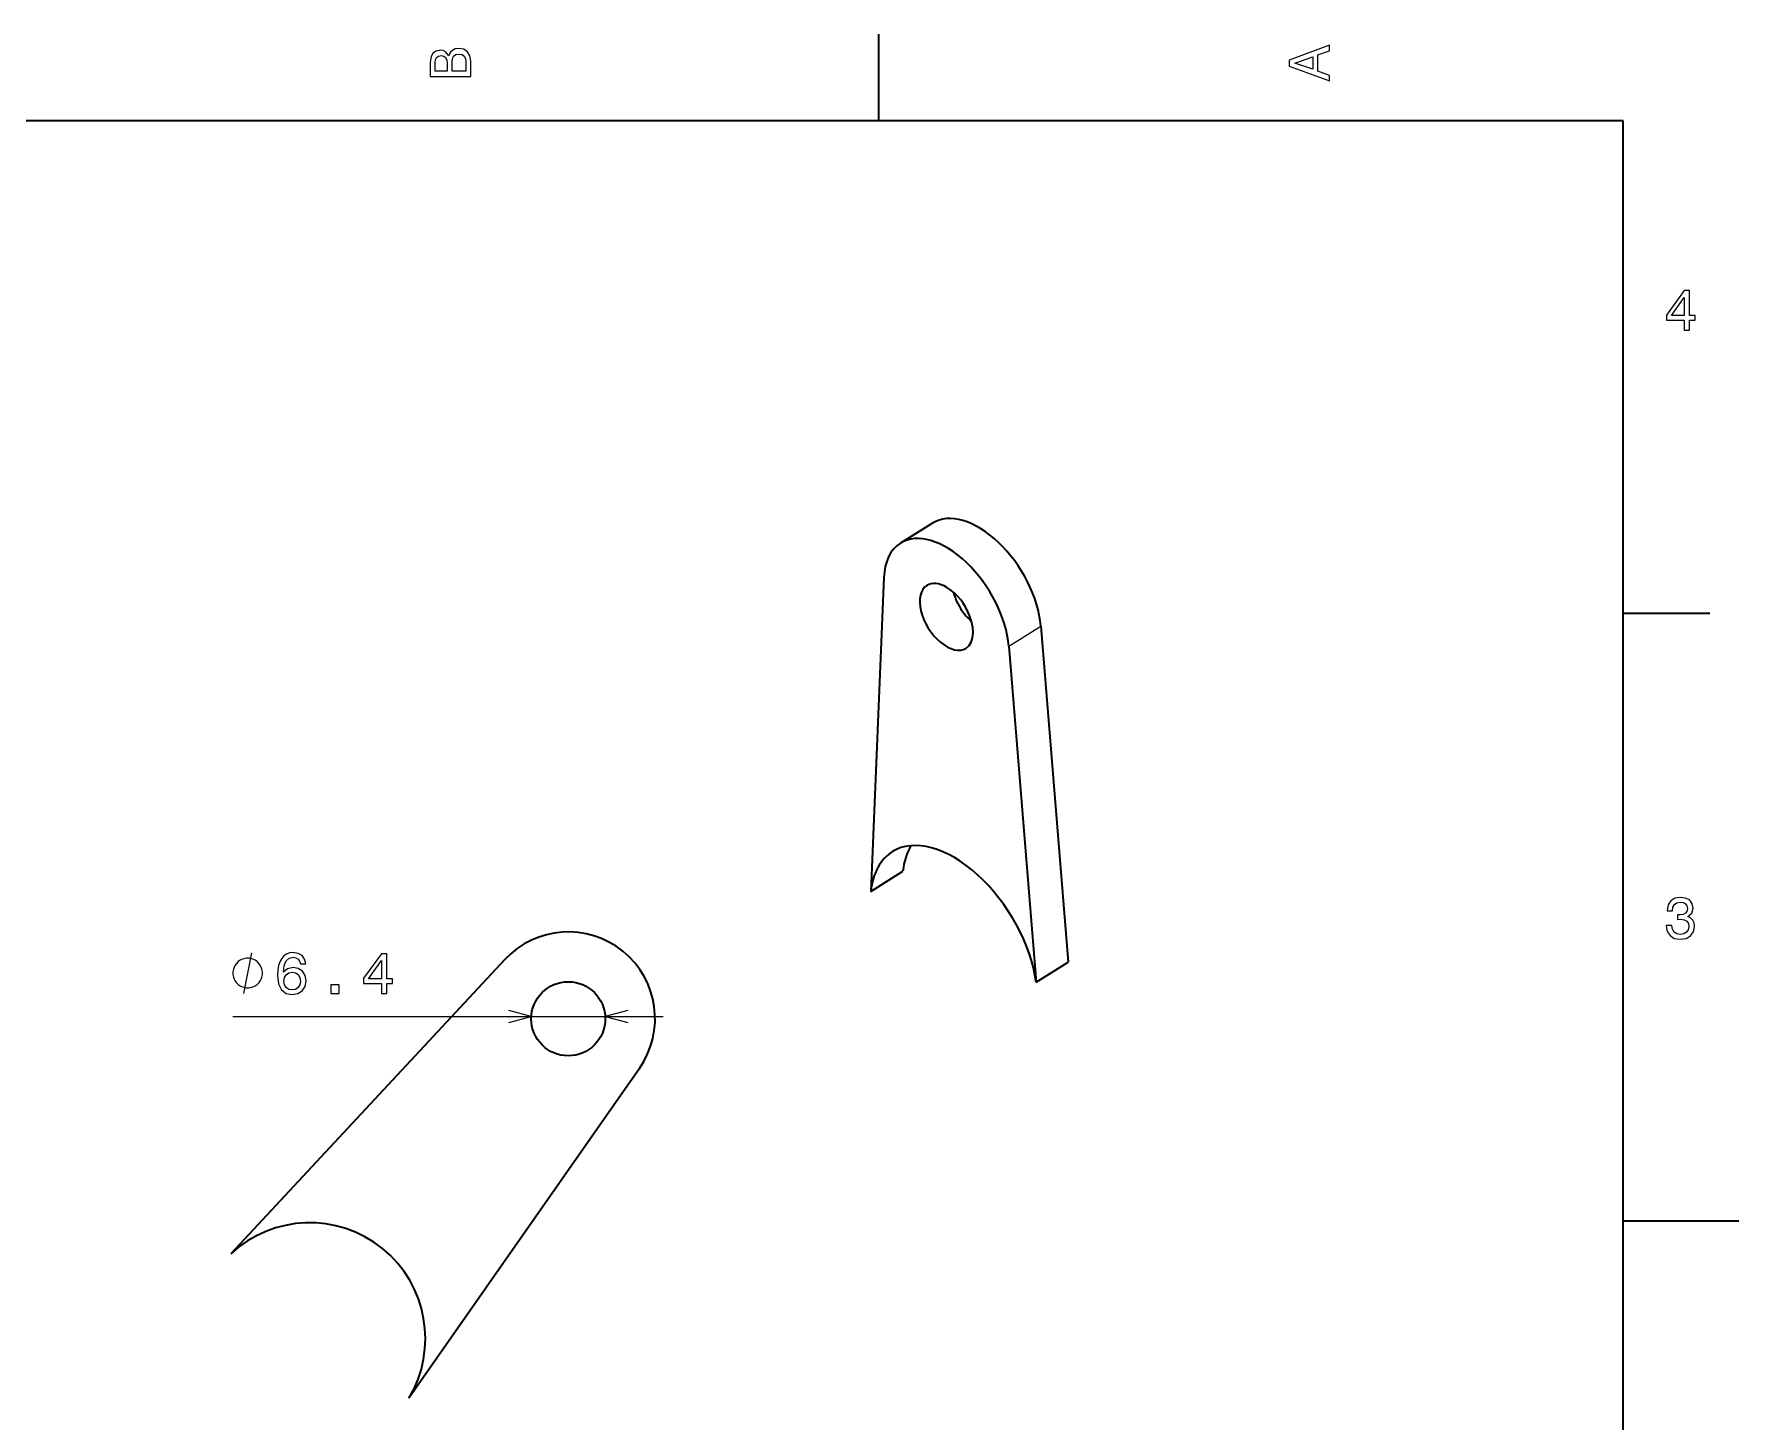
# Model space of a CAD drawing. Extents: x 0 to 297, y 0 to 210.
# Drawn here: x 149.7 to 297, y 87.6 to 207.5 of the extents above; entities that cross this region are included whole.
import ezdxf

# ---------------------------------------------------------------- set-up
doc = ezdxf.new("R2010")
doc.units = 0

msp = doc.modelspace()

# ---------------------------------------------------------------- linework, layer by layer
at = {"color": 7, "lineweight": 35, "ltscale": 0.1875}
for p, q in [((222.699997, 200), (222.699997, 207.5)), ((287, 157.5), (294.5, 157.5))]:
    msp.add_line(p, q, dxfattribs=at)
at = {"color": 7, "lineweight": 35}
for p, q in [((287, 200), (10, 200)), ((287, 10), (287, 200)), ((223.122742, 160.558594), (221.993652, 133.459198)), ((236.68512, 156.365936), (239.048523, 127.348877)), ((233.915344, 154.632599), (236.278748, 125.61554)), ((190.365967, 127.567284), (166.686768, 102.143105)), ((202, 118.156754), (182.085571, 89.687317))]:
    msp.add_line(p, q, dxfattribs=at)
at = {"color": 7, "lineweight": 35, "ltscale": 0.081685}
for p, q in [((227.319519, 165.26358), (224.549805, 163.530212)), ((221.993652, 133.459198), (224.763367, 135.192535))]:
    msp.add_line(p, q, dxfattribs=at)
at = {"color": 7, "lineweight": 13, "ltscale": 0.081686}
msp.add_line((233.915344, 154.632599), (236.68512, 156.365936), dxfattribs=at)
at = {"color": 7, "lineweight": 35, "ltscale": 0.081686}
msp.add_line((236.278748, 125.61554), (239.048523, 127.348877), dxfattribs=at)
at = {"color": 7, "lineweight": 13}
msp.add_line((166.875366, 122.646423), (204.054321, 122.646423), dxfattribs=at)
at = {"color": 7, "lineweight": 35, "ltscale": 0.25}
msp.add_line((287, 105), (297, 105), dxfattribs=at)
at = {"color": 7, "lineweight": 13}
for points in [[(185.542007, 205.630417), (185.249496, 205.983429), (185.052811, 206.074219), (184.81073, 206.104477), (184.432495, 206.03891), (184.160156, 205.842224), (183.993729, 205.524506), (183.933212, 205.080704), (183.933212, 203.835022), (187.433212, 203.835022), (187.433212, 205.151306), (187.36261, 205.620331), (187.155838, 205.968307), (186.828018, 206.185165), (186.384216, 206.260818), (186.08667, 206.215424), (185.839554, 206.094391), (185.65799, 205.897705)], [(261.633209, 203.466858), (261.633209, 203.930847), (260.604401, 204.298996), (260.604401, 205.695969), (261.633209, 206.064133), (261.633209, 206.538193), (258.128174, 205.257217), (258.128174, 204.742798)], [(185.385666, 204.984879), (185.385666, 204.298996), (184.351807, 204.298996), (184.351807, 205.025223), (184.382065, 205.297562), (184.472839, 205.489197), (184.629181, 205.605194), (184.86116, 205.645538), (185.093155, 205.600143), (185.254532, 205.479111), (185.355408, 205.272339)], [(187.014618, 205.095825), (187.014618, 204.298996), (185.809296, 204.298996), (185.809296, 205.050446), (185.844589, 205.368164), (185.9505, 205.595108), (186.132065, 205.731277), (186.394302, 205.776657), (186.671692, 205.731277), (186.863327, 205.605194), (186.979324, 205.393372)], [(260.17572, 204.460388), (258.632477, 205), (260.17572, 205.539627)], [(292.277374, 181.916794), (292.731262, 181.916794), (292.731262, 182.784225), (293.23056, 182.784225), (293.23056, 183.187683), (292.731262, 183.187683), (292.731262, 185.341141), (292.272339, 185.341141), (290.739197, 183.228027), (290.739197, 182.784225), (292.277374, 182.784225)], [(291.162842, 183.187683), (292.277374, 184.756134), (292.277374, 183.187683)], [(290.729126, 130.51622), (290.729126, 130.480911), (290.809814, 129.996765), (291.046844, 129.633652), (291.420044, 129.401657), (291.914276, 129.315933), (292.438782, 129.401657), (292.832153, 129.623566), (293.08429, 129.976593), (293.175079, 130.430481), (293.134735, 130.728027), (293.023773, 130.970108), (292.842224, 131.156708), (292.600159, 131.292877), (292.927948, 131.565216), (293.043945, 131.998932), (292.968292, 132.392303), (292.751434, 132.68985), (292.398407, 132.87645), (291.914276, 132.942017), (291.460388, 132.861313), (291.112396, 132.63942), (290.885468, 132.286392), (290.809814, 131.817368), (290.809814, 131.782074), (291.258636, 131.782074), (291.299011, 132.104828), (291.430115, 132.336823), (291.641937, 132.478027), (291.939484, 132.528473), (292.201721, 132.488113), (292.393372, 132.382217), (292.509369, 132.210739), (292.554749, 131.97876), (292.509369, 131.731628), (292.388336, 131.565216), (292.176514, 131.46434), (291.889069, 131.434082), (291.692383, 131.439133), (291.692383, 131.04071), (291.939484, 131.050797), (292.257202, 131.005417), (292.494232, 130.884369), (292.635468, 130.687683), (292.685883, 130.430481), (292.630402, 130.13797), (292.484161, 129.921112), (292.252167, 129.784943), (291.944519, 129.739563), (291.626801, 129.789993), (291.394806, 129.941284), (291.248566, 130.183365), (291.193085, 130.51622)], [(173.170532, 127.203339), (173.074707, 127.611839), (172.852783, 127.914436), (172.509888, 128.106079), (172.06604, 128.171646), (171.768555, 128.136337), (171.511353, 128.040512), (171.284302, 127.884178), (171.092773, 127.662277), (170.941406, 127.384895), (170.830444, 127.046997), (170.759888, 126.648582), (170.739746, 126.199738), (170.820435, 125.483597), (171.067505, 124.964149), (171.465942, 124.651466), (172.01062, 124.545563), (172.499756, 124.636337), (172.872925, 124.873367), (173.11499, 125.246567), (173.200806, 125.720627), (173.11499, 126.199738), (172.883057, 126.567894), (172.525024, 126.799881), (172.081177, 126.880569), (171.602051, 126.779709), (171.244019, 126.492249), (171.319702, 127.046997), (171.481079, 127.445419), (171.728149, 127.682449), (172.071045, 127.763138), (172.323242, 127.722794), (172.514893, 127.616882), (172.640991, 127.440369), (172.706543, 127.203339)], [(169.442017, 126.396423), (169.442017, 126.513092), (169.383667, 126.746422), (169.325317, 126.921425), (169.266968, 127.038086), (169.150391, 127.213089), (168.975342, 127.388092), (168.800415, 127.504761), (168.683716, 127.563087), (168.508667, 127.621422), (168.275391, 127.679756), (168.158691, 127.679756), (168.041992, 127.679756), (167.808716, 127.621422), (167.633667, 127.563087), (167.516968, 127.504761), (167.342041, 127.388092), (167.166992, 127.213089), (167.050415, 127.038086), (166.992065, 126.921425), (166.933716, 126.746422), (166.875366, 126.513092), (166.875366, 126.396423), (166.875366, 126.279755), (166.933716, 126.046425), (166.992065, 125.871422), (167.050415, 125.754761), (167.166992, 125.579758), (167.342041, 125.404755), (167.516968, 125.288086), (167.633667, 125.229759), (167.808716, 125.171425), (168.041992, 125.113091), (168.158691, 125.113091), (168.275391, 125.113091), (168.508667, 125.171425), (168.683716, 125.229759), (168.800415, 125.288086), (168.975342, 125.404755), (169.150391, 125.579758), (169.266968, 125.754761), (169.325317, 125.871422), (169.383667, 126.046425), (169.442017, 126.279755)], [(179.709717, 124.646423), (180.163574, 124.646423), (180.163574, 125.513855), (180.662842, 125.513855), (180.662842, 125.917313), (180.163574, 125.917313), (180.163574, 128.07077), (179.704712, 128.07077), (178.171509, 125.957664), (178.171509, 125.513855), (179.709717, 125.513855)], [(178.595093, 125.917313), (179.709717, 127.485764), (179.709717, 125.917313)], [(172.711548, 125.715591), (172.656128, 125.397865), (172.514893, 125.155792), (172.287964, 124.994408), (172.005493, 124.94397), (171.708008, 124.994408), (171.481079, 125.150742), (171.334839, 125.392822), (171.289429, 125.710541), (171.339844, 126.023224), (171.481079, 126.260254), (171.713013, 126.411552), (172.025757, 126.467026), (172.298096, 126.411552), (172.514893, 126.265297), (172.656128, 126.028267)], [(175.348267, 124.646423), (176.044189, 124.646423), (176.044189, 125.397865), (175.348267, 125.397865)]]:
    msp.add_lwpolyline(points, close=True, dxfattribs=at)
for points in [[(167.808716, 124.646423), (168.508667, 128.146423)], [(190.722412, 122.128784), (192.654297, 122.646423), (190.722412, 123.164063)], [(200.986206, 123.164063), (199.054321, 122.646423), (200.986206, 122.128784)]]:
    msp.add_lwpolyline(points, dxfattribs=at)
at = {"color": 7, "lineweight": 35}
msp.add_circle((195.85437, 122.455673), 3.2, dxfattribs=at)
for centre, radius, start, end in [((195.85437, 122.455673), 7.5, 325.027113, 137.035233), ((173.511841, 94.834244), 10, 329.023053, 133.039299)]:
    msp.add_arc(centre, radius, start, end, dxfattribs=at)
for centre, major_axis, start_param, end_param in [((231.298096, 158.905823), (-3.978699, 6.357651), 3.9807242755, 6.2831502117), ((228.528381, 157.172485), (-3.978699, 6.357651), 6.2831502117, 6.9828323564), ((228.528381, 157.172485), (-3.978699, 6.357651), 3.9807242755, 6.2831502117), ((228.528381, 157.172485), (-1.697571, 2.712601), 0.0000226273, 3.1416152809), ((228.528381, 157.172485), (-1.697571, 2.712601), 4.5911162959, 6.2832079344), ((231.298096, 158.905823), (-1.697571, 2.712601), 1.0858415518, 1.4495236423), ((231.298096, 158.905823), (-1.697571, 2.712601), 1.4495236423, 2.0555458585), ((228.528381, 157.172485), (-1.697571, 2.712601), 3.1416152809, 4.5911162959), ((229.16095, 128.411804), (-5.304932, 8.476883), 4.0504665618, 6.2832179091), ((231.930725, 130.145142), (-5.304932, 8.476883), 0.2872245073, 0.6299047629), ((229.16095, 128.411804), (-5.304932, 8.476883), 0.000032602, 0.6299047629)]:
    msp.add_ellipse(centre, major_axis=major_axis, ratio=0.57685, start_param=start_param, end_param=end_param, dxfattribs=at)

doc.saveas('drawing.dxf')
